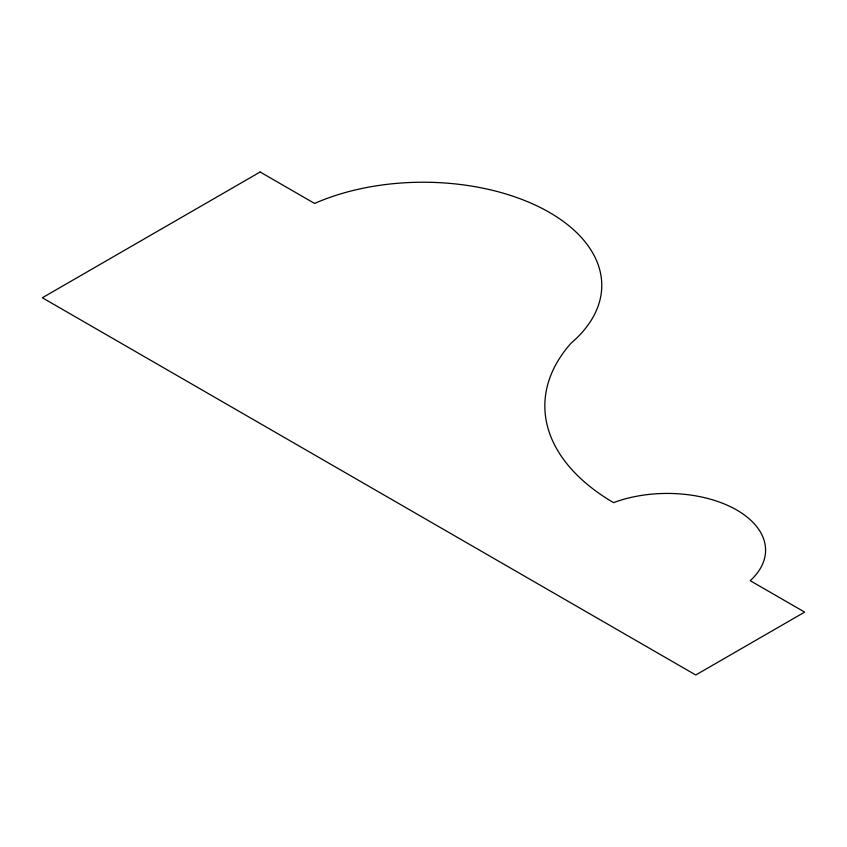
<?xml version="1.0" encoding="UTF-8"?>
<svg xmlns="http://www.w3.org/2000/svg" width="847" height="847" viewBox="0 0 847 847"><rect width="100%" height="100%" fill="white"/><g stroke="black" fill="none" stroke-linecap="round" stroke-linejoin="round"><path stroke-width="1.27" d="M260.145 172.005L42.35 297.752L695.747 674.995L804.65 612.116L750.198 580.682A98.326 56.77 0 0 0 736.403 509.841A98.326 56.77 0 0 0 613.556 502.642A238.494 137.69 0 0 1 571.058 343.183A178.632 103.133 0 0 0 545.733 210.352A178.632 103.133 0 0 0 314.597 203.449L260.145 172.005"/></g></svg>
